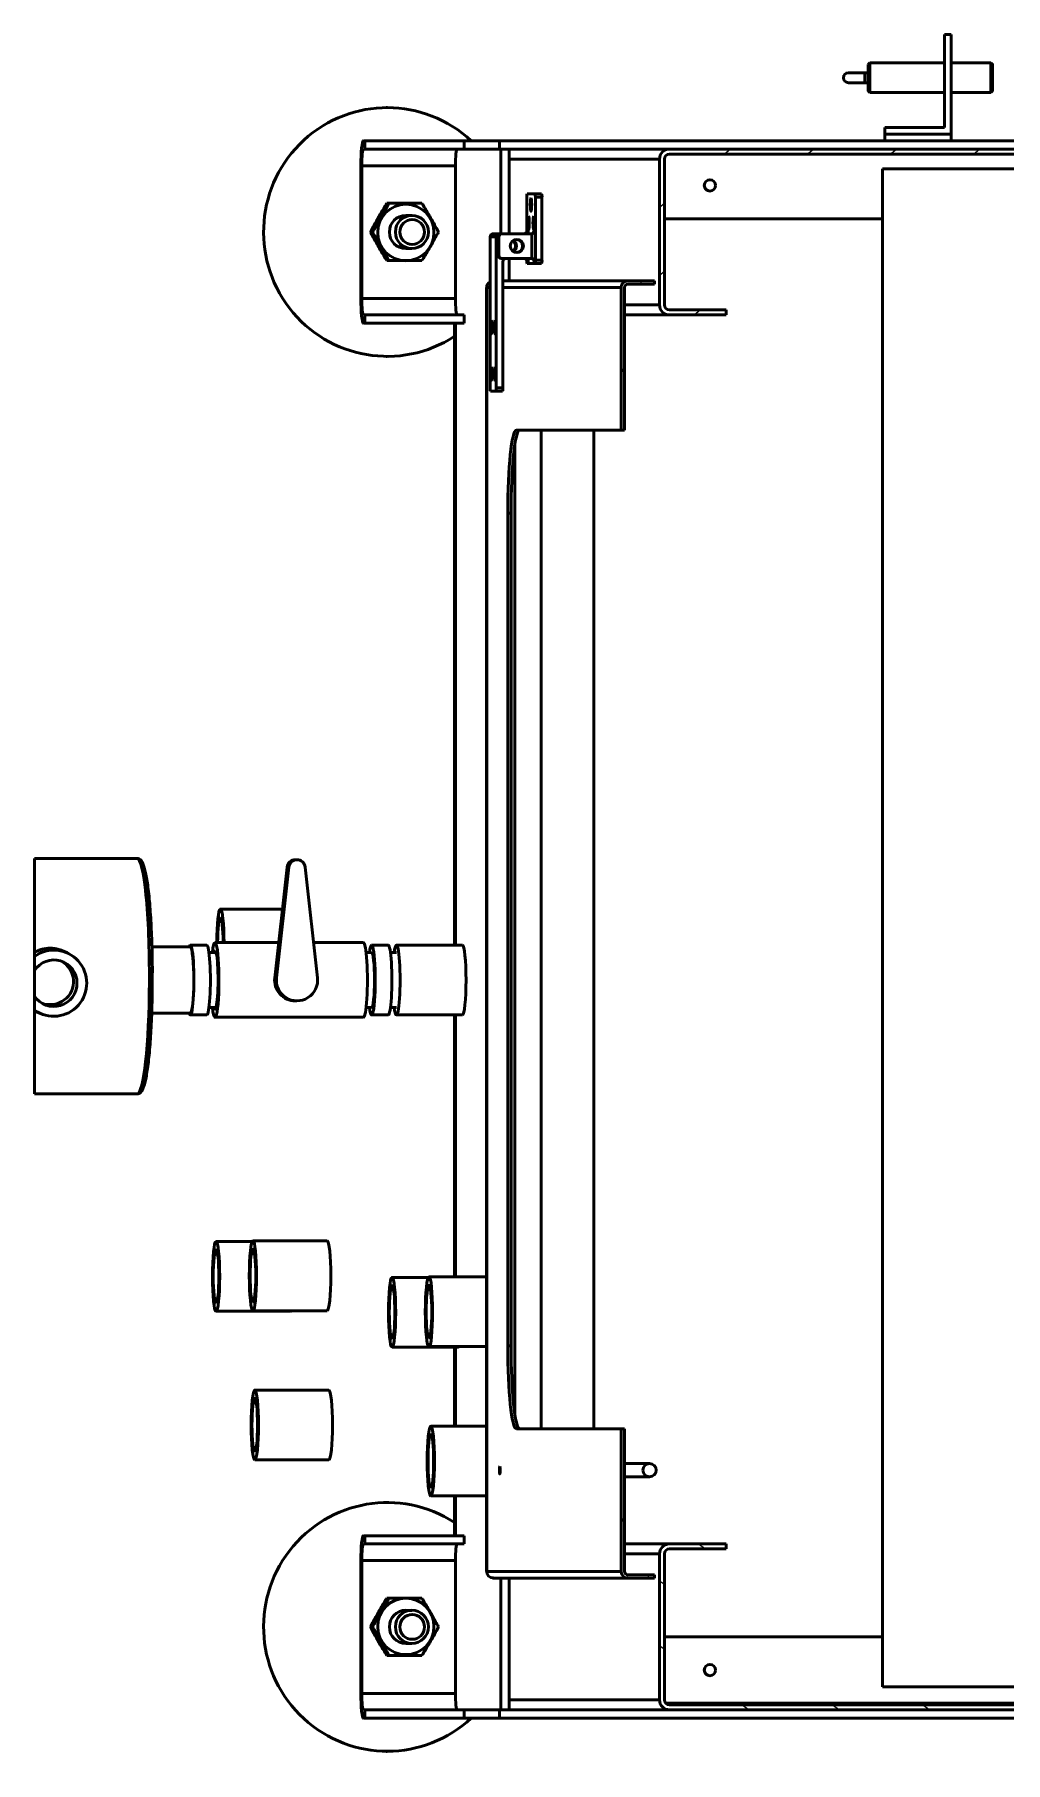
# Model space of a CAD drawing. Header units: millimetres. Extents: x 4915 to 15267, y 4787 to 10268.
# Drawn here: x 4915 to 5499, y 6546 to 7586 of the extents above; entities that cross this region are included whole.
import ezdxf

# ---------------------------------------------------------------- set-up
doc = ezdxf.new("R2010")
doc.units = ezdxf.units.MM
doc.layers.add('ハッチング', color=20, linetype='Continuous', lineweight=25)
doc.layers.add('外形線', color=7, linetype='Continuous', lineweight=50)
pattern_1 = [(114.348, (4647.53, 6298.67), (-28.8634, -13.06145), [])]

msp = doc.modelspace()

# ---------------------------------------------------------------- hatches: boundary and pattern name
at = {"layer": 'ハッチング'}
h = msp.add_hatch(dxfattribs=at)
h.set_pattern_fill('ANSI31', color=256, scale=253.44936, angle=-5.652, style=0)
h.set_pattern_definition([(39.348, (4647.53, 6298.67), (-20.0868, 24.49934), [])])
h.paths.add_polyline_path([(5294.3, 7510.9), (5294.3, 7511.4), (5294.5, 7511.9), (5294.6, 7512.3), (5294.9, 7512.7), (5295.2, 7513.1), (5295.6, 7513.4), (5296, 7513.6), (5296.4, 7513.8), (5296.9, 7513.9), (5297.3, 7513.9), (5828.5, 7513.9), (5830, 7513.5), (5831, 7512.4), (5831.4, 7510.9), (5831.4, 7477), (5834.4, 7477), (5834.4, 7510.9), (5834, 7513.2), (5832.7, 7515.2), (5830.7, 7516.5), (5828.5, 7516.9), (5297.3, 7516.9), (5296.4, 7516.9), (5295.5, 7516.6), (5294.6, 7516.3), (5293.8, 7515.8), (5293.1, 7515.2), (5292.5, 7514.5), (5292, 7513.7), (5291.6, 7512.8), (5291.4, 7511.9), (5291.3, 7510.9), (5291.3, 7423.1), (5291.4, 7422.2), (5291.6, 7421.3), (5292, 7420.4), (5292.5, 7419.6), (5293.1, 7418.9), (5293.8, 7418.3), (5294.6, 7417.8), (5295.5, 7417.4), (5296.4, 7417.2), (5297.3, 7417.1), (5331.4, 7417.1), (5331.4, 7420.1), (5297.3, 7420.1), (5296.9, 7420.2), (5296.4, 7420.3), (5296, 7420.5), (5295.6, 7420.7), (5295.2, 7421), (5294.9, 7421.4), (5294.6, 7421.8), (5294.5, 7422.2), (5294.3, 7422.7), (5294.3, 7423.1)])
h = msp.add_hatch(dxfattribs=at)
h.set_pattern_fill('ANSI31', color=256, scale=253.44936, angle=69.348, style=0)
h.set_pattern_definition(pattern_1)
h.paths.add_polyline_path([(5288.3, 7435.6), (5288.3, 7437.6), (5272.2, 7437.6), (5271.6, 7437.6), (5271, 7437.4), (5270.4, 7437.2), (5269.9, 7436.8), (5269.4, 7436.4), (5269, 7436), (5268.7, 7435.4), (5268.4, 7434.8), (5268.3, 7434.2), (5268.2, 7433.6), (5268.2, 7347.8), (5270.2, 7347.8), (5270.2, 7433.6), (5270.3, 7433.9), (5270.3, 7434.2), (5270.5, 7434.5), (5270.6, 7434.8), (5270.8, 7435), (5271.1, 7435.2), (5271.3, 7435.4), (5271.6, 7435.5), (5271.9, 7435.6), (5272.2, 7435.6)])
h = msp.add_hatch(dxfattribs=at)
h.set_pattern_fill('ANSI31', color=256, scale=253.44936, angle=69.348, style=0)
h.set_pattern_definition(pattern_1)
h.paths.add_polyline_path([(5272.2, 6659.3), (5271.9, 6659.3), (5271.6, 6659.4), (5271.3, 6659.5), (5271.1, 6659.7), (5270.8, 6659.9), (5270.6, 6660.1), (5270.5, 6660.4), (5270.3, 6660.7), (5270.3, 6661), (5270.2, 6661.3), (5270.2, 6747.1), (5268.2, 6747.1), (5268.2, 6661.3), (5268.3, 6660.7), (5268.4, 6660.1), (5268.7, 6659.5), (5269, 6658.9), (5269.4, 6658.5), (5269.9, 6658.1), (5270.4, 6657.7), (5271, 6657.5), (5271.6, 6657.3), (5272.2, 6657.3), (5288.3, 6657.3), (5288.3, 6659.3)])
h = msp.add_hatch(dxfattribs=at)
h.set_pattern_fill('ANSI31', color=256, scale=253.44936, angle=-20.652, style=0)
h.set_pattern_definition([(24.348, (4647.53, 6298.67), (-13.0614, 28.8634), [])])
h.paths.add_polyline_path([(5289.3, 6722.2), (5289.2, 6723.2), (5288.8, 6724.1), (5288.1, 6725), (5287.3, 6725.6), (5286.3, 6726), (5285.3, 6726.1), (5284.2, 6726), (5283.3, 6725.6), (5282.4, 6725), (5281.8, 6724.1), (5281.4, 6723.2), (5281.3, 6722.2), (5281.4, 6721.1), (5281.8, 6720.2), (5282.4, 6719.3), (5283.3, 6718.7), (5284.2, 6718.3), (5285.3, 6718.2), (5286.3, 6718.3), (5287.3, 6718.7), (5288.1, 6719.3), (5288.8, 6720.2), (5289.2, 6721.1)])
h = msp.add_hatch(dxfattribs=at)
h.set_pattern_fill('ANSI31', color=256, scale=253.44936, angle=99.348, style=0)
h.set_pattern_definition([(144.348, (4647.53, 6298.67), (-18.4657, -25.7432), [])])
h.paths.add_polyline_path([(5297.3, 6581), (5296.9, 6581), (5296.4, 6581.1), (5296, 6581.3), (5295.6, 6581.5), (5295.2, 6581.8), (5294.9, 6582.2), (5294.6, 6582.6), (5294.5, 6583), (5294.3, 6583.5), (5294.3, 6584), (5294.3, 6671.8), (5294.3, 6672.2), (5294.5, 6672.7), (5294.6, 6673.1), (5294.9, 6673.5), (5295.2, 6673.9), (5295.6, 6674.2), (5296, 6674.4), (5296.4, 6674.6), (5296.9, 6674.7), (5297.3, 6674.8), (5331.4, 6674.8), (5331.4, 6677.8), (5297.3, 6677.8), (5296.4, 6677.7), (5295.5, 6677.5), (5294.6, 6677.1), (5293.8, 6676.6), (5293.1, 6676), (5292.5, 6675.3), (5292, 6674.5), (5291.6, 6673.6), (5291.4, 6672.7), (5291.3, 6671.8), (5291.3, 6584), (5291.4, 6583), (5291.6, 6582.1), (5292, 6581.2), (5292.5, 6580.4), (5293.1, 6579.7), (5293.8, 6579.1), (5294.6, 6578.6), (5295.5, 6578.3), (5296.4, 6578), (5297.3, 6578), (5828.5, 6578), (5830.7, 6578.4), (5832.7, 6579.7), (5834, 6581.7), (5834.4, 6584), (5834.4, 6617.9), (5831.4, 6617.9), (5831.4, 6584), (5831, 6582.5), (5830, 6581.4), (5828.5, 6581)])

# ---------------------------------------------------------------- linework, layer by layer
at = {"layer": '外形線'}
for p, q in [((5462.7, 7529.9), (5462.7, 7585.8)), ((5462.7, 7585.8), (5466.7, 7585.8)), ((5466.7, 7585.8), (5466.7, 7525.9)), ((5466.8, 7568.8), (5466.8, 7585.8)), ((5416.9, 7567.8), (5417.9, 7568.8)), ((5462.7, 7568.8), (5417.9, 7568.8)), ((5490.7, 7568.8), (5466.7, 7568.8)), ((5491.7, 7567.8), (5490.7, 7568.8)), ((5414.9, 7562.8), (5404.9, 7562.8)), ((5404.9, 7556.8), (5414.9, 7556.8)), ((5416.9, 7562.8), (5414.9, 7562.8)), ((5416.9, 7556.8), (5414.9, 7556.8)), ((5466.7, 7555.8), (5466.7, 7565.8)), ((5416.9, 7551.9), (5417.9, 7550.9)), ((5462.7, 7550.9), (5417.9, 7550.9)), ((5490.7, 7550.9), (5466.7, 7550.9)), ((5466.8, 7525.9), (5466.8, 7550.9)), ((5491.7, 7551.9), (5490.7, 7550.9)), ((5127.5, 7541.9), (5126.9, 7541.9)), ((5426.8, 7529.9), (5462.7, 7529.9)), ((5426.8, 7525.9), (5426.8, 7529.9)), ((5466.7, 7525.9), (5426.8, 7525.9)), ((5426.8, 7525.9), (5426.8, 7521.9)), ((5466.7, 7525.9), (5426.8, 7525.9)), ((5466.7, 7525.9), (5466.7, 7521.9)), ((5466.8, 7525.9), (5466.8, 7521.9)), ((5113.2, 7521.9), (5114.1, 7521.9)), ((5114.1, 7516.9), (5113.2, 7516.9)), ((5114.1, 7516.9), (5114.1, 7521.9)), ((5114.1, 7521.9), (5173.8, 7521.9)), ((5173.8, 7516.9), (5114.1, 7516.9)), ((5173.8, 7521.9), (5173.8, 7516.9)), ((5173.8, 7521.9), (5195, 7521.9)), ((5173.8, 7516.9), (5195.9, 7516.9)), ((5195, 7516.9), (5173.8, 7516.9)), ((5195, 7521.9), (6266.6, 7521.9)), ((5195, 7521.9), (5195, 7516.9)), ((5195.9, 7516.9), (5200.8, 7516.9)), ((5195.9, 7516.9), (5195.9, 7466)), ((5200.8, 7466), (5200.8, 7516.9)), ((5214, 7516.9), (5200.8, 7516.9)), ((5297.3, 7516.9), (5214, 7516.9)), ((5828.5, 7516.9), (5297.3, 7516.9)), ((5111.7, 7427.1), (5111.7, 7506.9)), ((5168.6, 7506.9), (5112.2, 7506.9)), ((5112.2, 7506.9), (5112.2, 7427.1)), ((5168.6, 7427.1), (5168.6, 7506.9)), ((5168.6, 7427.1), (5168.6, 7506.9)), ((5168.6, 7506.9), (5168.6, 7427.1)), ((5200.8, 7510.9), (5291.3, 7510.9)), ((5291.3, 7510.9), (5291.3, 7423.1)), ((5294.3, 7423.1), (5294.3, 7510.9)), ((5297.3, 7513.9), (5828.5, 7513.9)), ((5425.4, 6591.9), (5425.4, 7505)), ((5425.4, 7505), (5809.6, 7505)), ((5128.5, 7484.3), (5127.3, 7484.3)), ((5211.4, 7468), (5211.4, 7488)), ((5211.6, 7490), (5216.4, 7490)), ((5220.4, 7490), (5216.4, 7490)), ((5216.7, 7488), (5220.6, 7488)), ((5216.7, 7488), (5216.7, 7468)), ((5220.6, 7450.1), (5220.6, 7488)), ((5138.7, 7477), (5142.3, 7477)), ((5425.4, 7475), (5294.3, 7475)), ((5118.6, 7467), (5117.3, 7467)), ((5189.4, 7464), (5189.4, 7373.2)), ((5189.4, 7464), (5193, 7464)), ((5195, 7466), (5191.4, 7466)), ((5193, 7373.2), (5193, 7464)), ((5194.1, 7464), (5194.1, 7453.1)), ((5194.1, 7464), (5194.6, 7464)), ((5194.6, 7453.1), (5194.6, 7464)), ((5195, 7466), (5196.1, 7466)), ((5196.6, 7466), (5196.1, 7466)), ((5196.6, 7466), (5214.5, 7466)), ((5212.2, 7468), (5211.4, 7468)), ((5211.4, 7467.6), (5211.4, 7468)), ((5212.2, 7468), (5212.2, 7466)), ((5214.5, 7466), (5214.5, 7451.1)), ((5216.7, 7468), (5215.9, 7468)), ((5216.7, 7468), (5216.7, 7450.1)), ((5138.7, 7457.1), (5142.3, 7457.1)), ((5194.6, 7453.1), (5194.1, 7453.1)), ((5128.6, 7449.8), (5127.2, 7449.8)), ((5196.1, 7451.1), (5196.6, 7451.1)), ((5214.5, 7451.1), (5196.6, 7451.1)), ((5197, 7449.1), (5197, 7373.2)), ((5200.8, 7437.6), (5200.8, 7451.1)), ((5211.5, 7449.1), (5212.2, 7449.1)), ((5216.4, 7448.1), (5211.6, 7448.1)), ((5212.2, 7451.1), (5212.2, 7449.1)), ((5215.9, 7449.1), (5216.6, 7449.1)), ((5216.4, 7448.1), (5220.4, 7448.1)), ((5220.6, 7450.1), (5216.7, 7450.1)), ((5187.3, 7433.6), (5187.3, 6661.3)), ((5187.4, 7433.6), (5189.4, 7433.6)), ((5187.4, 7433.6), (5187.4, 6661.3)), ((5197, 7437.6), (5272.2, 7437.6)), ((5197, 7433.6), (5268.2, 7433.6)), ((5268.2, 7433.6), (5268.2, 7347.8)), ((5270.2, 7347.8), (5270.2, 7433.6)), ((5288.3, 7437.6), (5272.2, 7437.6)), ((5272.2, 7435.6), (5288.3, 7435.6)), ((5288.3, 7435.6), (5288.3, 7437.6)), ((5112.2, 7427.1), (5168.6, 7427.1)), ((5291.3, 7423.1), (5270.2, 7423.1)), ((5113.2, 7417.1), (5114.1, 7417.1)), ((5114.1, 7412.2), (5113.2, 7412.2)), ((5114.1, 7412.2), (5114.1, 7417.1)), ((5114.1, 7417.1), (5173.8, 7417.1)), ((5173.8, 7412.2), (5114.1, 7412.2)), ((5168, 7038), (5168, 7412.2)), ((5168.6, 7038), (5168.6, 7412.2)), ((5168.6, 7412.2), (5168.6, 7038)), ((5173.8, 7417.1), (5173.8, 7412.2)), ((5270.2, 7417.1), (5297.3, 7417.1)), ((5331.4, 7420.1), (5297.3, 7420.1)), ((5297.3, 7417.1), (5331.4, 7417.1)), ((5331.4, 7417.1), (5331.4, 7420.1)), ((5127.5, 7392.2), (5126.9, 7392.2)), ((5189.6, 7371.2), (5192.8, 7371.2)), ((5192.8, 7371.2), (5196.8, 7371.2)), ((5197, 7373.2), (5193, 7373.2)), ((5204.3, 6755.7), (5204.3, 7339.2)), ((5205.2, 7347.8), (5268.2, 7347.8)), ((5220.1, 6747.1), (5220.1, 7347.8)), ((5251.8, 7347.8), (5251.8, 6747.1)), ((5268.2, 7347.8), (5270.2, 7347.8)), ((5200, 7297.9), (5202, 7297.9)), ((5200, 6797), (5200, 7297.9)), ((5202, 7297.9), (5202, 6797)), ((4915.3, 7090.2), (4915.3, 7033.7)), ((4977, 7090.2), (4915.3, 7090.2)), ((5073.2, 7089.4), (5072.2, 7089.4)), ((5067.2, 7084.9), (5059.9, 7018.4)), ((5060.9, 7018.4), (5068.3, 7084.9)), ((5068.3, 7084.9), (5067.2, 7084.9)), ((5078.2, 7084.9), (5085.6, 7018.4)), ((5027.1, 7059.6), (5064.4, 7059.6)), ((4985.9, 7037), (5009, 7037)), ((5009, 7038), (5018.9, 7038)), ((5023.9, 7039.5), (5062.2, 7039.5)), ((5083.2, 7039.5), (5113.2, 7039.5)), ((5118.1, 7038), (5128.1, 7038)), ((5133, 7038), (5172.7, 7038)), ((4915.3, 7033.7), (4915.3, 7031.2)), ((4915.3, 7022.7), (4915.3, 7031.2)), ((4932.7, 7034.4), (4935.1, 7033.3)), ((5020.2, 7033.6), (5024.4, 7033.6)), ((5114.8, 7033.6), (5118.1, 7033.6)), ((5129.4, 7033.6), (5133, 7033.6)), ((4915.3, 7022.7), (4915.3, 7007.4)), ((5060.9, 7018.4), (5059.9, 7018.4)), ((4915.3, 6998.9), (4915.3, 7007.4)), ((4915.3, 6998.9), (4915.3, 6998.5)), ((4915.3, 6998.5), (4915.3, 6948.5)), ((4916.5, 6997.9), (4918.8, 6996.9)), ((4985.8, 6997.1), (5009, 6997.1)), ((5009, 6996.1), (5018.9, 6996.1)), ((5020.2, 7000.4), (5024.4, 7000.4)), ((5073.2, 7004.5), (5072.2, 7004.5)), ((5114.8, 7000.4), (5118.1, 7000.4)), ((5118.1, 6996.1), (5128.1, 6996.1)), ((5129.4, 7000.4), (5133, 7000.4)), ((5133, 6996.1), (5172.7, 6996.1)), ((5168, 6838.4), (5168, 6996.1)), ((5168.6, 6838.4), (5168.6, 6996.1)), ((5168.6, 6996.1), (5168.6, 6838.4)), ((5023.9, 6994.6), (5113.2, 6994.6)), ((4977, 6948.5), (4915.3, 6948.5)), ((5024.5, 6859.7), (5046.3, 6859.7)), ((5046.7, 6860.1), (5091.4, 6860.1)), ((5130.4, 6838), (5152.2, 6838)), ((5152.6, 6838.4), (5187.3, 6838.4)), ((5024.5, 6817.8), (5069.2, 6817.8)), ((5046.7, 6818.1), (5091.4, 6818.1)), ((5130.4, 6796.1), (5170.1, 6796.1)), ((5152.6, 6796.5), (5187.3, 6796.5)), ((5168, 6748.6), (5168, 6796.1)), ((5168.6, 6748.6), (5168.6, 6796.1)), ((5168.6, 6796.1), (5168.6, 6748.6)), ((5200, 6797), (5202, 6797)), ((5047.8, 6770.3), (5092.4, 6770.3)), ((5153.7, 6748.6), (5187.3, 6748.6)), ((5268.2, 6747.1), (5205.2, 6747.1)), ((5268.2, 6747.1), (5268.2, 6661.3)), ((5270.2, 6747.1), (5268.2, 6747.1)), ((5270.2, 6661.3), (5270.2, 6747.1)), ((5047.8, 6728.3), (5092.4, 6728.3)), ((5270.2, 6726.1), (5285.3, 6726.1)), ((5270.2, 6718.2), (5285.3, 6718.2)), ((5153.7, 6706.7), (5187.3, 6706.7)), ((5168, 6682.7), (5168, 6706.7)), ((5168.6, 6682.7), (5168.6, 6706.7)), ((5168.6, 6706.7), (5168.6, 6682.7)), ((5127.5, 6702.7), (5126.9, 6702.7)), ((5113.2, 6682.7), (5114.1, 6682.7)), ((5114.1, 6677.8), (5113.2, 6677.8)), ((5114.1, 6677.8), (5114.1, 6682.7)), ((5114.1, 6682.7), (5173.8, 6682.7)), ((5173.8, 6677.8), (5114.1, 6677.8)), ((5173.8, 6682.7), (5173.8, 6677.8)), ((5270.2, 6677.8), (5297.3, 6677.8)), ((5331.4, 6677.8), (5297.3, 6677.8)), ((5297.3, 6674.8), (5331.4, 6674.8)), ((5331.4, 6674.8), (5331.4, 6677.8)), ((5111.7, 6587.9), (5111.7, 6667.8)), ((5168.6, 6667.8), (5112.2, 6667.8)), ((5112.2, 6667.8), (5112.2, 6587.9)), ((5168.6, 6587.9), (5168.6, 6667.8)), ((5168.6, 6587.9), (5168.6, 6667.8)), ((5168.6, 6667.8), (5168.6, 6587.9)), ((5291.3, 6671.8), (5270.2, 6671.8)), ((5291.3, 6671.8), (5291.3, 6584)), ((5294.3, 6584), (5294.3, 6671.8)), ((5187.4, 6661.3), (5268.2, 6661.3)), ((5190.9, 6657.3), (5191.3, 6657.3)), ((5191.3, 6657.3), (5272.2, 6657.3)), ((5195.9, 6657.3), (5195.9, 6578)), ((5200.8, 6578), (5200.8, 6657.3)), ((5288.3, 6659.3), (5272.2, 6659.3)), ((5272.2, 6657.3), (5288.3, 6657.3)), ((5288.3, 6657.3), (5288.3, 6659.3)), ((5127.2, 6645.1), (5128.6, 6645.1)), ((5138.7, 6637.8), (5142.3, 6637.8)), ((5117.3, 6627.9), (5118.6, 6627.9)), ((5294.3, 6621.9), (5425.4, 6621.9)), ((5138.7, 6617.9), (5142.3, 6617.9)), ((5127.3, 6610.6), (5128.5, 6610.6)), ((5809.6, 6591.9), (5425.4, 6591.9)), ((5112.2, 6587.9), (5168.6, 6587.9)), ((5200.8, 6584), (5291.3, 6584)), ((5802, 6582), (5295.1, 6582)), ((5828.5, 6581), (5297.3, 6581)), ((5113.2, 6578), (5114.1, 6578)), ((5114.1, 6573), (5113.2, 6573)), ((5114.1, 6573), (5114.1, 6578)), ((5114.1, 6578), (5173.8, 6578)), ((5173.8, 6573), (5114.1, 6573)), ((5195.9, 6578), (5173.8, 6578)), ((5173.8, 6578), (5173.8, 6573)), ((5173.8, 6578), (5195, 6578)), ((5195, 6573), (5173.8, 6573)), ((5195, 6578), (5195, 6573)), ((5802.5, 6573), (5195, 6573)), ((5195.9, 6578), (5200.8, 6578)), ((5200.8, 6578), (5214, 6578)), ((5297.3, 6578), (5214, 6578)), ((5297.3, 6578), (5828.5, 6578)), ((5127.5, 6553), (5126.9, 6553))]:
    msp.add_line(p, q, dxfattribs=at).dxf.unprotected_set("ltscale", 0)
for points in [[(5127.3, 7484.3), (5126.8, 7483.5), (5126.3, 7482.7), (5125.8, 7481.9), (5125.4, 7481.2), (5124.9, 7480.4), (5124.5, 7479.7), (5124.1, 7479), (5123.7, 7478.3), (5123.3, 7477.7), (5122.9, 7477), (5122.5, 7476.3), (5122.1, 7475.6), (5121.7, 7475), (5121.3, 7474.3), (5121, 7473.6), (5120.6, 7472.9), (5120.2, 7472.3), (5119.8, 7471.6), (5119.4, 7470.8), (5119, 7470.1), (5118.6, 7469.4), (5118.2, 7468.6), (5117.8, 7467.8), (5117.3, 7467)], [(5118.6, 7467), (5119.1, 7467.8), (5119.6, 7468.6), (5120.1, 7469.4), (5120.5, 7470.1), (5120.9, 7470.8), (5121.3, 7471.6), (5121.8, 7472.3), (5122.2, 7472.9), (5122.6, 7473.6), (5122.9, 7474.3), (5123.3, 7475), (5123.7, 7475.6), (5124.1, 7476.3), (5124.5, 7477), (5124.9, 7477.7), (5125.3, 7478.3), (5125.6, 7479), (5126, 7479.7), (5126.4, 7480.4), (5126.8, 7481.2), (5127.2, 7481.9), (5127.7, 7482.7), (5128.1, 7483.5), (5128.5, 7484.3)], [(5128.5, 7484.3), (5129.5, 7484.3), (5130.4, 7484.3), (5131.3, 7484.3), (5132.2, 7484.3), (5133.1, 7484.3), (5133.9, 7484.3), (5134.7, 7484.3), (5135.5, 7484.3), (5136.3, 7484.3), (5137.1, 7484.3), (5137.9, 7484.3), (5138.6, 7484.3), (5139.4, 7484.3), (5140.2, 7484.3), (5140.9, 7484.3), (5141.7, 7484.3), (5142.5, 7484.3), (5143.3, 7484.3), (5144.1, 7484.3), (5144.9, 7484.3), (5145.7, 7484.3), (5146.6, 7484.3), (5147.5, 7484.3), (5148.4, 7484.3)], [(5148.4, 7484.3), (5148.9, 7483.5), (5149.4, 7482.7), (5149.8, 7481.9), (5150.3, 7481.2), (5150.7, 7480.4), (5151.2, 7479.7), (5151.6, 7479), (5152, 7478.3), (5152.4, 7477.7), (5152.8, 7477), (5153.2, 7476.3), (5153.5, 7475.6), (5153.9, 7475), (5154.3, 7474.3), (5154.7, 7473.6), (5155.1, 7472.9), (5155.5, 7472.3), (5155.9, 7471.6), (5156.2, 7470.8), (5156.6, 7470.1), (5157.1, 7469.4), (5157.5, 7468.6), (5157.9, 7467.8), (5158.3, 7467)], [(5117.3, 7467), (5117.8, 7466.2), (5118.2, 7465.4), (5118.6, 7464.6), (5119, 7463.9), (5119.4, 7463.2), (5119.8, 7462.4), (5120.2, 7461.7), (5120.6, 7461), (5121, 7460.4), (5121.4, 7459.7), (5121.8, 7459), (5122.1, 7458.3), (5122.5, 7457.7), (5122.9, 7457), (5123.3, 7456.3), (5123.7, 7455.7), (5124.1, 7455), (5124.5, 7454.3), (5124.9, 7453.6), (5125.4, 7452.8), (5125.8, 7452.1), (5126.3, 7451.3), (5126.7, 7450.6), (5127.2, 7449.8)], [(5128.6, 7449.8), (5128.1, 7450.6), (5127.7, 7451.3), (5127.3, 7452.1), (5126.9, 7452.8), (5126.5, 7453.6), (5126.1, 7454.3), (5125.7, 7455), (5125.3, 7455.7), (5124.9, 7456.3), (5124.6, 7457), (5124.2, 7457.7), (5123.8, 7458.3), (5123.4, 7459), (5123, 7459.7), (5122.6, 7460.4), (5122.2, 7461), (5121.8, 7461.7), (5121.4, 7462.4), (5121, 7463.2), (5120.5, 7463.9), (5120.1, 7464.6), (5119.6, 7465.4), (5119.1, 7466.2), (5118.6, 7467)], [(5158.3, 7467), (5157.9, 7466.2), (5157.4, 7465.4), (5157, 7464.6), (5156.6, 7463.9), (5156.2, 7463.2), (5155.8, 7462.4), (5155.4, 7461.7), (5155, 7461), (5154.7, 7460.4), (5154.3, 7459.7), (5153.9, 7459), (5153.5, 7458.3), (5153.1, 7457.7), (5152.7, 7457), (5152.3, 7456.3), (5152, 7455.7), (5151.6, 7455), (5151.1, 7454.3), (5150.7, 7453.6), (5150.3, 7452.8), (5149.8, 7452.1), (5149.4, 7451.3), (5148.9, 7450.6), (5148.4, 7449.8)], [(5211.4, 7468), (5211.4, 7467.9), (5211.4, 7467.8), (5211.4, 7467.7), (5211.4, 7467.6), (5211.4, 7467.5), (5211.4, 7467.4), (5211.4, 7467.3), (5211.3, 7467.1), (5211.3, 7467), (5211.2, 7466.9), (5211.2, 7466.8), (5211.1, 7466.7), (5211, 7466.6), (5210.9, 7466.6), (5210.8, 7466.5), (5210.7, 7466.4), (5210.6, 7466.3), (5210.5, 7466.2), (5210.4, 7466.2), (5210.3, 7466.1), (5210.1, 7466.1), (5210, 7466.1), (5209.8, 7466), (5209.7, 7466)], [(5216.7, 7468), (5216.6, 7467.9), (5216.6, 7467.8), (5216.6, 7467.7), (5216.6, 7467.6), (5216.5, 7467.5), (5216.5, 7467.4), (5216.4, 7467.3), (5216.4, 7467.1), (5216.3, 7467), (5216.2, 7466.9), (5216.1, 7466.8), (5216, 7466.7), (5215.9, 7466.6), (5215.8, 7466.6), (5215.7, 7466.5), (5215.6, 7466.4), (5215.5, 7466.3), (5215.4, 7466.2), (5215.2, 7466.2), (5215.1, 7466.1), (5214.9, 7466.1), (5214.8, 7466.1), (5214.6, 7466), (5214.5, 7466)], [(5138.7, 7449.8), (5138.2, 7449.8), (5137.8, 7449.8), (5137.4, 7449.8), (5137, 7449.8), (5136.6, 7449.8), (5136.2, 7449.8), (5135.7, 7449.8), (5135.3, 7449.8), (5134.9, 7449.8), (5134.5, 7449.8), (5134.1, 7449.8), (5133.7, 7449.8), (5133.3, 7449.8), (5132.9, 7449.8), (5132.4, 7449.8), (5132, 7449.8), (5131.6, 7449.8), (5131.2, 7449.8), (5130.8, 7449.8), (5130.3, 7449.8), (5129.9, 7449.8), (5129.5, 7449.8), (5129, 7449.8), (5128.6, 7449.8)], [(5148.4, 7449.8), (5148, 7449.8), (5147.6, 7449.8), (5147.2, 7449.8), (5146.8, 7449.8), (5146.4, 7449.8), (5146, 7449.8), (5145.6, 7449.8), (5145.1, 7449.8), (5144.7, 7449.8), (5144.3, 7449.8), (5143.9, 7449.8), (5143.6, 7449.8), (5143.2, 7449.8), (5142.8, 7449.8), (5142.4, 7449.8), (5141.9, 7449.8), (5141.5, 7449.8), (5141.1, 7449.8), (5140.7, 7449.8), (5140.3, 7449.8), (5139.9, 7449.8), (5139.5, 7449.8), (5139.1, 7449.8), (5138.7, 7449.8)], [(5209.7, 7451.1), (5209.8, 7451.1), (5209.9, 7451), (5210.1, 7451), (5210.2, 7451), (5210.3, 7450.9), (5210.5, 7450.9), (5210.6, 7450.8), (5210.7, 7450.8), (5210.8, 7450.7), (5210.9, 7450.6), (5211, 7450.5), (5211, 7450.4), (5211.1, 7450.4), (5211.2, 7450.3), (5211.2, 7450.2), (5211.3, 7450.1), (5211.3, 7450), (5211.4, 7449.9), (5211.4, 7449.8), (5211.4, 7449.7), (5211.4, 7449.6), (5211.4, 7449.5), (5211.4, 7449.4), (5211.4, 7449.3)], [(5211.4, 7449.3), (5211.4, 7449.3), (5211.4, 7449.3), (5211.4, 7449.3), (5211.4, 7449.3), (5211.4, 7449.3), (5211.4, 7449.3), (5211.4, 7449.3), (5211.4, 7449.3), (5211.4, 7449.3), (5211.4, 7449.3), (5211.4, 7449.3), (5211.4, 7449.3), (5211.4, 7449.3), (5211.4, 7449.3), (5211.4, 7449.3), (5211.4, 7449.3), (5211.4, 7449.3), (5211.4, 7449.3), (5211.4, 7449.3), (5211.4, 7449.3), (5211.4, 7449.3), (5211.4, 7449.4), (5211.4, 7449.4), (5211.4, 7449.4)], [(5211.5, 7449.1), (5211.5, 7449.1), (5211.5, 7449.1), (5211.5, 7449.1), (5211.5, 7449.1), (5211.5, 7449.1), (5211.5, 7449.1), (5211.5, 7449.1), (5211.5, 7449.1), (5211.5, 7449.1), (5211.5, 7449.1), (5211.5, 7449.2), (5211.5, 7449.2), (5211.5, 7449.2), (5211.5, 7449.2), (5211.5, 7449.2), (5211.5, 7449.2), (5211.5, 7449.2), (5211.5, 7449.2), (5211.5, 7449.2), (5211.5, 7449.2), (5211.5, 7449.2), (5211.4, 7449.2), (5211.4, 7449.2), (5211.4, 7449.3)], [(5214.5, 7451.1), (5214.6, 7451.1), (5214.8, 7451), (5214.9, 7451), (5215, 7451), (5215.2, 7450.9), (5215.3, 7450.9), (5215.4, 7450.8), (5215.6, 7450.8), (5215.7, 7450.7), (5215.8, 7450.6), (5215.9, 7450.5), (5216, 7450.4), (5216.1, 7450.4), (5216.1, 7450.3), (5216.2, 7450.2), (5216.3, 7450.1), (5216.3, 7450), (5216.4, 7449.9), (5216.5, 7449.8), (5216.5, 7449.7), (5216.5, 7449.6), (5216.6, 7449.5), (5216.6, 7449.4), (5216.6, 7449.3)], [(5216.7, 7450.1), (5216.7, 7450), (5216.7, 7450), (5216.7, 7450), (5216.7, 7449.9), (5216.7, 7449.9), (5216.6, 7449.9), (5216.6, 7449.8), (5216.6, 7449.8), (5216.6, 7449.8), (5216.6, 7449.7), (5216.6, 7449.7), (5216.6, 7449.7), (5216.6, 7449.6), (5216.6, 7449.6), (5216.6, 7449.6), (5216.6, 7449.5), (5216.6, 7449.5), (5216.6, 7449.5), (5216.6, 7449.4), (5216.6, 7449.4), (5216.6, 7449.4), (5216.6, 7449.3), (5216.6, 7449.3), (5216.6, 7449.3)], [(5216.6, 7449.3), (5216.6, 7449.2), (5216.6, 7449.2), (5216.6, 7449.2), (5216.6, 7449.2), (5216.6, 7449.2), (5216.6, 7449.2), (5216.6, 7449.2), (5216.6, 7449.2), (5216.6, 7449.2), (5216.6, 7449.2), (5216.6, 7449.2), (5216.6, 7449.2), (5216.6, 7449.2), (5216.6, 7449.1), (5216.6, 7449.1), (5216.6, 7449.1), (5216.6, 7449.1), (5216.6, 7449.1), (5216.6, 7449.1), (5216.6, 7449.1), (5216.6, 7449.1), (5216.6, 7449.1), (5216.6, 7449.1), (5216.6, 7449.1)], [(4986.2, 7022.7), (4986.2, 7024.6), (4986.1, 7026.6), (4986.1, 7028.6), (4986.1, 7030.5), (4986, 7032.5), (4986, 7034.4), (4986, 7036.4), (4985.9, 7038.3), (4985.8, 7040.2), (4985.8, 7042.1), (4985.7, 7043.9), (4985.6, 7045.8), (4985.5, 7047.6), (4985.5, 7049.4), (4985.4, 7051.2), (4985.3, 7052.9), (4985.2, 7054.7), (4985.1, 7056.3), (4984.9, 7058), (4984.8, 7059.6), (4984.7, 7061.2), (4984.6, 7062.8), (4984.4, 7064.3), (4984.3, 7065.8), (4984.2, 7067.3), (4984, 7068.7), (4983.9, 7070.1), (4983.7, 7071.4), (4983.5, 7072.7), (4983.4, 7074), (4983.2, 7075.2), (4983, 7076.3), (4982.9, 7077.4), (4982.7, 7078.5), (4982.5, 7079.5), (4982.3, 7080.5), (4982.1, 7081.5), (4981.9, 7082.3), (4981.7, 7083.2), (4981.5, 7084), (4981.3, 7084.7), (4981.1, 7085.4), (4980.9, 7086), (4980.7, 7086.6), (4980.5, 7087.2), (4980.2, 7087.7), (4979.9, 7088.2), (4979.6, 7088.7), (4979.3, 7089.1), (4978.8, 7089.5), (4978.3, 7089.9), (4977.7, 7090.1), (4977, 7090.2)], [(4915.3, 7033.7), (4915.7, 7033.9), (4916, 7034.1), (4916.4, 7034.3), (4916.8, 7034.4), (4917.2, 7034.6), (4917.5, 7034.8), (4917.9, 7034.9), (4918.3, 7035), (4918.7, 7035.2), (4919.1, 7035.3), (4919.5, 7035.4), (4919.9, 7035.5), (4920.3, 7035.6), (4920.7, 7035.7), (4921.1, 7035.8), (4921.5, 7035.8), (4921.9, 7035.9), (4922.3, 7036), (4922.7, 7036), (4923.1, 7036), (4923.5, 7036.1), (4923.9, 7036.1), (4924.2, 7036.1), (4924.6, 7036.1)], [(4920.1, 7002.9), (4921.8, 7002.4), (4923.5, 7002.2), (4925.2, 7002.2), (4926.9, 7002.3), (4928.6, 7002.7), (4930.2, 7003.3), (4931.8, 7004.1), (4933.2, 7005.1), (4934.5, 7006.2), (4935.7, 7007.4), (4936.7, 7008.8), (4937.5, 7010.4), (4938.1, 7012), (4938.5, 7013.7), (4938.7, 7015.4), (4938.7, 7017.1), (4938.5, 7018.8), (4938, 7020.5), (4937.3, 7022.1), (4936.5, 7023.7), (4935.4, 7025.1), (4934.3, 7026.3), (4933, 7027.4), (4931.5, 7028.3)], [(4924.6, 7036.1), (4925, 7036.1), (4925.3, 7036.1), (4925.6, 7036.1), (4926, 7036.1), (4926.3, 7036), (4926.7, 7036), (4927, 7036), (4927.3, 7035.9), (4927.7, 7035.9), (4928, 7035.8), (4928.4, 7035.7), (4928.7, 7035.7), (4929, 7035.6), (4929.4, 7035.5), (4929.7, 7035.4), (4930.1, 7035.3), (4930.4, 7035.2), (4930.7, 7035.1), (4931.1, 7035), (4931.4, 7034.9), (4931.7, 7034.8), (4932.1, 7034.7), (4932.4, 7034.5), (4932.7, 7034.4)], [(4986.2, 7022.7), (4986.2, 7022.2), (4986.2, 7021.7), (4986.1, 7021.2), (4986.1, 7020.6), (4986.1, 7020.1), (4986.1, 7019.6), (4986.1, 7019), (4986, 7018.5), (4986, 7017.9), (4986, 7017.3), (4986, 7016.8), (4986, 7016.2), (4986, 7015.6), (4986, 7015.1), (4986, 7014.5), (4986, 7013.9), (4986, 7013.4), (4986.1, 7012.8), (4986.1, 7012.2), (4986.1, 7011.7), (4986.1, 7011.2), (4986.1, 7010.6), (4986.1, 7010.1), (4986.1, 7009.6)], [(4977, 6948.5), (4977.7, 6948.6), (4978.4, 6948.9), (4978.9, 6949.2), (4979.3, 6949.6), (4979.7, 6950.1), (4980, 6950.5), (4980.2, 6951), (4980.5, 6951.6), (4980.7, 6952.1), (4980.9, 6952.7), (4981.2, 6953.4), (4981.4, 6954.1), (4981.6, 6954.9), (4981.8, 6955.7), (4982, 6956.5), (4982.2, 6957.4), (4982.4, 6958.4), (4982.6, 6959.4), (4982.7, 6960.5), (4982.9, 6961.6), (4983.1, 6962.7), (4983.3, 6963.9), (4983.4, 6965.2), (4983.6, 6966.4), (4983.8, 6967.8), (4983.9, 6969.1), (4984.1, 6970.6), (4984.2, 6972), (4984.4, 6973.5), (4984.5, 6975), (4984.6, 6976.6), (4984.8, 6978.2), (4984.9, 6979.9), (4985, 6981.5), (4985.1, 6983.2), (4985.2, 6985), (4985.3, 6986.7), (4985.4, 6988.5), (4985.5, 6990.4), (4985.6, 6992.2), (4985.7, 6994.1), (4985.8, 6996), (4985.8, 6997.9), (4985.9, 6999.8), (4985.9, 7001.7), (4986, 7003.7), (4986, 7005.6), (4986.1, 7007.6), (4986.1, 7009.6)], [(4916.5, 6997.9), (4916.4, 6997.9), (4916.4, 6998), (4916.3, 6998), (4916.3, 6998), (4916.2, 6998), (4916.2, 6998.1), (4916.1, 6998.1), (4916.1, 6998.1), (4916, 6998.1), (4916, 6998.1), (4915.9, 6998.2), (4915.9, 6998.2), (4915.8, 6998.2), (4915.8, 6998.2), (4915.7, 6998.3), (4915.7, 6998.3), (4915.6, 6998.3), (4915.6, 6998.3), (4915.5, 6998.4), (4915.5, 6998.4), (4915.5, 6998.4), (4915.4, 6998.4), (4915.4, 6998.5), (4915.3, 6998.5)], [(5127.2, 6645.1), (5126.7, 6644.3), (5126.3, 6643.5), (5125.8, 6642.8), (5125.4, 6642), (5124.9, 6641.3), (5124.5, 6640.6), (5124.1, 6639.9), (5123.7, 6639.2), (5123.3, 6638.6), (5122.9, 6637.9), (5122.5, 6637.2), (5122.1, 6636.5), (5121.8, 6635.9), (5121.4, 6635.2), (5121, 6634.5), (5120.6, 6633.9), (5120.2, 6633.2), (5119.8, 6632.5), (5119.4, 6631.7), (5119, 6631), (5118.6, 6630.3), (5118.2, 6629.5), (5117.8, 6628.7), (5117.3, 6627.9)], [(5118.6, 6627.9), (5119.1, 6628.7), (5119.6, 6629.5), (5120.1, 6630.3), (5120.5, 6631), (5121, 6631.7), (5121.4, 6632.5), (5121.8, 6633.2), (5122.2, 6633.9), (5122.6, 6634.5), (5123, 6635.2), (5123.4, 6635.9), (5123.8, 6636.5), (5124.2, 6637.2), (5124.6, 6637.9), (5124.9, 6638.6), (5125.3, 6639.2), (5125.7, 6639.9), (5126.1, 6640.6), (5126.5, 6641.3), (5126.9, 6642), (5127.3, 6642.8), (5127.7, 6643.5), (5128.1, 6644.3), (5128.6, 6645.1)], [(5128.6, 6645.1), (5129, 6645.1), (5129.5, 6645.1), (5129.9, 6645.1), (5130.3, 6645.1), (5130.8, 6645.1), (5131.2, 6645.1), (5131.6, 6645.1), (5132, 6645.1), (5132.4, 6645.1), (5132.9, 6645.1), (5133.3, 6645.1), (5133.7, 6645.1), (5134.1, 6645.1), (5134.5, 6645.1), (5134.9, 6645.1), (5135.3, 6645.1), (5135.7, 6645.1), (5136.2, 6645.1), (5136.6, 6645.1), (5137, 6645.1), (5137.4, 6645.1), (5137.8, 6645.1), (5138.2, 6645.1), (5138.7, 6645.1)], [(5138.7, 6645.1), (5139.1, 6645.1), (5139.5, 6645.1), (5139.9, 6645.1), (5140.3, 6645.1), (5140.7, 6645.1), (5141.1, 6645.1), (5141.5, 6645.1), (5141.9, 6645.1), (5142.4, 6645.1), (5142.8, 6645.1), (5143.2, 6645.1), (5143.6, 6645.1), (5143.9, 6645.1), (5144.3, 6645.1), (5144.7, 6645.1), (5145.1, 6645.1), (5145.6, 6645.1), (5146, 6645.1), (5146.4, 6645.1), (5146.8, 6645.1), (5147.2, 6645.1), (5147.6, 6645.1), (5148, 6645.1), (5148.4, 6645.1)], [(5148.4, 6645.1), (5148.9, 6644.3), (5149.4, 6643.5), (5149.8, 6642.8), (5150.3, 6642), (5150.7, 6641.3), (5151.1, 6640.6), (5151.6, 6639.9), (5152, 6639.2), (5152.3, 6638.6), (5152.7, 6637.9), (5153.1, 6637.2), (5153.5, 6636.5), (5153.9, 6635.9), (5154.3, 6635.2), (5154.7, 6634.5), (5155, 6633.9), (5155.4, 6633.2), (5155.8, 6632.5), (5156.2, 6631.7), (5156.6, 6631), (5157, 6630.3), (5157.4, 6629.5), (5157.9, 6628.7), (5158.3, 6627.9)], [(5117.3, 6627.9), (5117.8, 6627.1), (5118.2, 6626.3), (5118.6, 6625.5), (5119, 6624.8), (5119.4, 6624), (5119.8, 6623.3), (5120.2, 6622.6), (5120.6, 6622), (5121, 6621.3), (5121.3, 6620.6), (5121.7, 6619.9), (5122.1, 6619.3), (5122.5, 6618.6), (5122.9, 6617.9), (5123.3, 6617.2), (5123.7, 6616.6), (5124.1, 6615.9), (5124.5, 6615.2), (5124.9, 6614.4), (5125.4, 6613.7), (5125.8, 6613), (5126.3, 6612.2), (5126.8, 6611.4), (5127.3, 6610.6)], [(5128.5, 6610.6), (5128.1, 6611.4), (5127.7, 6612.2), (5127.2, 6613), (5126.8, 6613.7), (5126.4, 6614.4), (5126, 6615.2), (5125.6, 6615.9), (5125.3, 6616.6), (5124.9, 6617.2), (5124.5, 6617.9), (5124.1, 6618.6), (5123.7, 6619.3), (5123.3, 6619.9), (5122.9, 6620.6), (5122.6, 6621.3), (5122.2, 6622), (5121.8, 6622.6), (5121.3, 6623.3), (5120.9, 6624), (5120.5, 6624.8), (5120.1, 6625.5), (5119.6, 6626.3), (5119.1, 6627.1), (5118.6, 6627.9)], [(5158.3, 6627.9), (5157.9, 6627.1), (5157.5, 6626.3), (5157.1, 6625.5), (5156.6, 6624.8), (5156.2, 6624), (5155.9, 6623.3), (5155.5, 6622.6), (5155.1, 6622), (5154.7, 6621.3), (5154.3, 6620.6), (5153.9, 6619.9), (5153.5, 6619.3), (5153.2, 6618.6), (5152.8, 6617.9), (5152.4, 6617.2), (5152, 6616.6), (5151.6, 6615.9), (5151.2, 6615.2), (5150.7, 6614.4), (5150.3, 6613.7), (5149.8, 6613), (5149.4, 6612.2), (5148.9, 6611.4), (5148.4, 6610.6)], [(5148.4, 6610.6), (5147.5, 6610.6), (5146.6, 6610.6), (5145.7, 6610.6), (5144.9, 6610.6), (5144.1, 6610.6), (5143.3, 6610.6), (5142.5, 6610.6), (5141.7, 6610.6), (5140.9, 6610.6), (5140.2, 6610.6), (5139.4, 6610.6), (5138.6, 6610.6), (5137.9, 6610.6), (5137.1, 6610.6), (5136.3, 6610.6), (5135.5, 6610.6), (5134.7, 6610.6), (5133.9, 6610.6), (5133.1, 6610.6), (5132.2, 6610.6), (5131.3, 6610.6), (5130.4, 6610.6), (5129.5, 6610.6), (5128.5, 6610.6)]]:
    msp.add_lwpolyline(points, dxfattribs=at).dxf.unprotected_set("ltscale", 0)
for centre in [(5321.6, 7495), (5321.6, 6601.9)]:
    msp.add_circle(centre, 3.39, dxfattribs=at).dxf.unprotected_set("ltscale", 0)
msp.add_arc((5404.9, 7559.8), 2.99, 90, 270, dxfattribs=at).dxf.unprotected_set("ltscale", 0)
for centre, major_axis, ratio, start_param, end_param in [((5416.9, 7559.8), (0, 7.98), 0.000359, 0.000359, 3.141234), ((5417.9, 7559.8), (0, -8.98), 0.000359, 3.141593, 6.283185), ((5466.7, 7565.8), (0, 9.48), 0.000359, 5.033678, 7.853982), ((5490.7, 7559.8), (0, 8.98), 0.000359, 6.282826, 9.425137), ((5491.7, 7559.8), (0, -7.98), 0.000359, 0, 6.283185), ((5414.9, 7559.8), (0, 2.99), 0.000359, 0, 3.141593), ((5127.5, 7467), (0, -74.8), 0.994522, 2.394008, 6.859084), ((5466.7, 7555.8), (0, -9.48), 0.000359, 4.712389, 7.29972), ((5113.2, 7506.9), (0, 15), 0.104528, 0, 1.570796), ((5113.2, 7506.9), (0, 9.98), 0.104528, 0, 1.570796), ((5169.6, 7506.9), (0, 9.98), 0.104528, 0, 1.570796), ((5297.3, 7510.9), (-6.02, 0), 0.994522, 4.712389, 6.283185), ((5297.3, 7510.9), (-3.01, 0), 0.994522, 4.712389, 6.283185), ((5211.6, 7488), (0, 2), 0.104528, 0, 1.570796), ((5216.4, 7488), (0, 2), 0.104528, 4.712389, 6.283185), ((5220.4, 7488), (0, 2), 0.104528, 4.712389, 6.283185), ((5138.7, 7467), (0, 9.98), 0.994522, 0, 1.570796), ((5138.7, 7467), (0, -9.98), 0.994522, 4.712389, 6.283185), ((5191.4, 7464), (0, 2), 0.994522, 0, 1.570796), ((5195, 7464), (0, 2), 0.994522, 0, 1.570796), ((5196.1, 7464), (0, 2), 0.994522, 0, 1.570796), ((5196.6, 7464), (0, 2), 0.994522, 0, 1.570796), ((5210.2, 7468), (0, -2), 0.994522, 0, 1.570796), ((5213.9, 7468), (0, -2), 0.994522, 0, 1.570796), ((5196.1, 7453.1), (0, -2), 0.994522, 4.712389, 6.283185), ((5196.6, 7453.1), (0, -2), 0.994522, 4.712389, 6.283185), ((5200.7, 7458.6), (2.4, -3.18), 0.998521, 0, 1.843695), ((5201.3, 7458.6), (2.11, -3.38), 0.99762, 0, 2.019458), ((5201.3, 7458.6), (2.14, -3.36), 0.997697, 0, 2.003903), ((5205, 7458.6), (0, 3.99), 0.994522, 3.213915, 6.210863), ((5205, 7458.6), (0, 3.99), 0.994522, 3.20733, 6.217448), ((5199, 7449.1), (0, 2), 0.994522, 0, 1.570796), ((5210.2, 7449.1), (0, 2), 0.994522, 4.712389, 6.283185), ((5211.6, 7450.1), (0, -2), 0.104528, 5.235988, 6.283185), ((5213.9, 7449.1), (0, 2), 0.994522, 4.712389, 6.283185), ((5216.4, 7450.1), (0, -2), 0.104528, 0, 1.047198), ((5220.4, 7450.1), (0, -2), 0.104528, 0, 1.570796), ((5191.3, 7433.6), (-1.94, 3.48), 0.997139, 0, 1.059708), ((5272.2, 7433.6), (-4.01, 0), 0.994522, 4.712389, 6.283185), ((5272.2, 7433.6), (2.01, 0), 0.994522, 1.570796, 3.141593), ((5113.2, 7427.1), (0, -15), 0.104528, 4.712389, 6.283185), ((5113.2, 7427.1), (0, -9.98), 0.104528, 4.712389, 6.283185), ((5169.6, 7427.1), (0, -9.98), 0.104528, 4.712389, 6.283185), ((5297.3, 7423.1), (-6.02, 0), 0.994522, 0, 1.570796), ((5297.3, 7423.1), (-3.01, 0), 0.994522, 0, 1.570796), ((5189.6, 7373.2), (0, -2), 0.104528, 4.712389, 6.283185), ((5192.8, 7373.2), (0, -2), 0.104528, 0, 1.570796), ((5196.8, 7373.2), (0, -2), 0.104528, 0, 1.570796), ((5205.2, 7297.9), (0, 49.9), 0.104528, 0, 1.570796), ((5207.2, 7297.9), (0, 49.9), 0.104528, 0, 1.570796), ((4977, 7019.3), (0, 70.8), 0.104528, 4.665779, 6.283185), ((5072.2, 7084.4), (0, 4.99), 0.994522, 0, 1.459455), ((5073.2, 7084.4), (0, 4.99), 0.994522, 4.82373, 7.742641), ((5027.1, 7038.7), (0, 21), 0.104528, 4.750467, 7.815903), ((5027.1, 7038.7), (0, 16), 0.104528, 0, 1.52081), ((5027.1, 7038.7), (0, 16), 0.104528, 4.762375, 6.283185), ((4926.9, 7015.1), (8.1, 18.2), 0.993442, 2.938851, 7.330261), ((5009, 7017), (0, 21), 0.104528, 2.831748, 6.283185), ((5009, 7017), (0, 21), 0.104528, 0, 0.309845), ((5009, 7017), (0, 20), 0.104528, 6.236576, 6.283185), ((5009, 7017), (0, -20), 0.104528, 0, 3.094983), ((5018.9, 7017), (0, -21), 0.104528, 0, 3.141593), ((5023.9, 7017), (0, 22.5), 0.104528, 2.403867, 6.283185), ((5023.9, 7017), (0, 22.5), 0.104528, 0, 0.737726), ((5113.2, 7017), (0, -22.5), 0.104528, 0, 3.141593), ((5118.1, 7017), (0, 21), 0.104528, 2.48628, 6.283185), ((5118.1, 7017), (0, 21), 0.104528, 0, 0.655313), ((5128.1, 7017), (0, -21), 0.104528, 0, 3.141593), ((5133, 7017), (0, 21), 0.104528, 4.712389, 6.938498), ((5172.7, 7017), (0, 21), 0.104528, 3.141593, 6.283185), ((4926.9, 7015.1), (5.7, 12.8), 0.993442, 2.574267, 7.694845), ((5023.9, 7017), (0, 17.5), 0.104528, 2.82864, 6.283185), ((5023.9, 7017), (0, 17.5), 0.104528, 0, 0.312953), ((5118.1, 7017), (0, 16.6), 0.104528, 3.141593, 6.283185), ((5072.2, 7017), (0, -12.5), 0.994522, 4.601048, 6.283185), ((5073.2, 7017), (0, -12.5), 0.994522, 4.601048, 7.965323), ((5133, 7017), (0, -21), 0.104528, 5.627872, 7.853982), ((4977, 7019.3), (0, -70.8), 0.104528, 0, 1.524187), ((5091.4, 6839.1), (0, 21), 0.104528, 4.712389, 6.283185), ((5091.4, 6839.1), (0, -21), 0.104528, 0, 1.570796), ((5069.2, 6838.7), (0, -21), 0.104528, 0, 0.193649), ((5170.1, 6817.1), (0, -21), 0.104528, 0, 0.193649), ((5205.2, 6797), (0, -49.9), 0.104528, 4.712389, 6.283185), ((5207.2, 6797), (0, -49.9), 0.104528, 4.712389, 6.283185), ((5092.4, 6749.3), (0, 21), 0.104528, 4.712389, 6.283185), ((5092.4, 6749.3), (0, -21), 0.104528, 0, 1.570796), ((5127.5, 6627.9), (0, -74.8), 0.994522, 2.565694, 7.03077), ((5113.2, 6667.8), (0, 15), 0.104528, 0, 1.570796), ((5113.2, 6667.8), (0, 9.98), 0.104528, 0, 1.570796), ((5169.6, 6667.8), (0, 9.98), 0.104528, 0, 1.570796), ((5297.3, 6671.8), (-6.02, 0), 0.994522, 4.712389, 6.283185), ((5297.3, 6671.8), (-3.01, 0), 0.994522, 4.712389, 6.283185), ((5191.3, 6661.3), (0, -3.99), 0.994522, 4.712389, 6.283185), ((5272.2, 6661.3), (-4.01, 0), 0.994522, 0, 1.570796), ((5272.2, 6661.3), (2.01, 0), 0.994522, 3.141593, 4.712389), ((5138.7, 6627.9), (0, 9.98), 0.994522, 0, 1.570796), ((5138.7, 6627.9), (0, -9.98), 0.994522, 4.712389, 6.283185), ((5113.2, 6587.9), (0, -15), 0.104528, 4.712389, 6.283185), ((5113.2, 6587.9), (0, -9.98), 0.104528, 4.712389, 6.283185), ((5169.6, 6587.9), (0, -9.98), 0.104528, 4.712389, 6.283185), ((5297.3, 6584), (-6.02, 0), 0.994522, 0, 1.570796), ((5297.3, 6584), (-3.01, 0), 0.994522, 0, 1.570796)]:
    msp.add_ellipse(centre, major_axis=major_axis, ratio=ratio, start_param=start_param, end_param=end_param, dxfattribs=at).dxf.unprotected_set("ltscale", 0)
for centre, major_axis, ratio in [((5214, 7483.5), (0, 3.99), 0.104528), ((5138.7, 7466.7), (0, -17), 0.994522), ((5142.3, 7467), (0, -9.98), 0.994522), ((5142.5, 7467), (0, -7.48), 0.994522), ((5212.5, 7472.5), (0, 3.99), 0.104528), ((5215.6, 7472.5), (0, 3.99), 0.104528), ((5205.5, 7458.6), (0, 3.99), 0.994522), ((5190.1, 7409.7), (0, 3.99), 0.104528), ((5192.4, 7409.7), (0, 3.99), 0.104528), ((5190.1, 7381.7), (0, 3.99), 0.104528), ((5192.4, 7381.7), (0, 3.99), 0.104528), ((5024.5, 6838.7), (0, -21), 0.104528), ((5024.5, 6838.7), (0, -16), 0.104528), ((5046.7, 6839.1), (0, -21), 0.104528), ((5046.7, 6839.1), (0, -16), 0.104528), ((5130.4, 6817.1), (0, -21), 0.104528), ((5130.4, 6817.1), (0, -16), 0.104528), ((5152.6, 6817.4), (0, -21), 0.104528), ((5152.6, 6817.4), (0, -16), 0.104528), ((5047.8, 6749.3), (0, -21), 0.104528), ((5047.8, 6749.3), (0, -16), 0.104528), ((5153.7, 6727.6), (0, -21), 0.104528), ((5153.7, 6727.6), (0, -16), 0.104528), ((5285.3, 6722.2), (-4.01, 0), 0.994522), ((5195.2, 6722.2), (0, 2.25), 0.104528), ((5138.7, 6628.2), (0, 17), 0.994522), ((5142.3, 6627.9), (0, -9.98), 0.994522), ((5142.5, 6627.9), (0, -7.48), 0.994522)]:
    msp.add_ellipse(centre, major_axis=major_axis, ratio=ratio, dxfattribs=at).dxf.unprotected_set("ltscale", 0)

doc.saveas('drawing.dxf')
